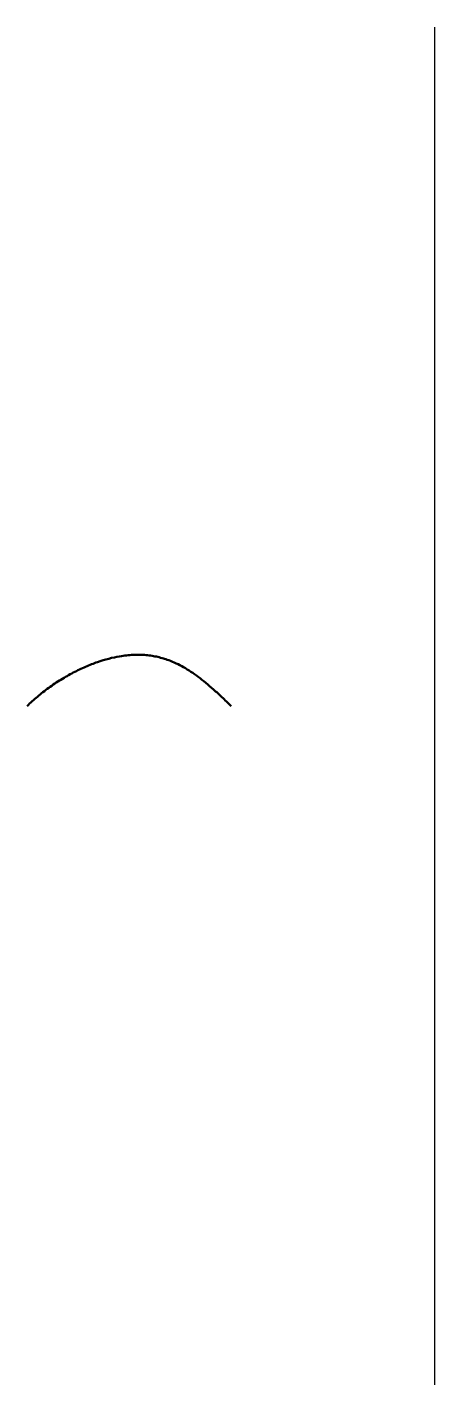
# Model space of a CAD drawing. Header units: millimetres. Extents: x 0 to 6, y -10 to 10.
import ezdxf

# ---------------------------------------------------------------- set-up
doc = ezdxf.new("R2010")
doc.units = ezdxf.units.MM

msp = doc.modelspace()

# ---------------------------------------------------------------- linework, layer by layer
msp.add_line((6, -10), (6, 10))
at = {"color": 161, "lineweight": 50}
msp.add_rational_spline([(0, 0), (1, 1), (2, 1), (3, 0)], [1, 1, 2, 2], degree=3, dxfattribs=at)

doc.saveas('drawing.dxf')
